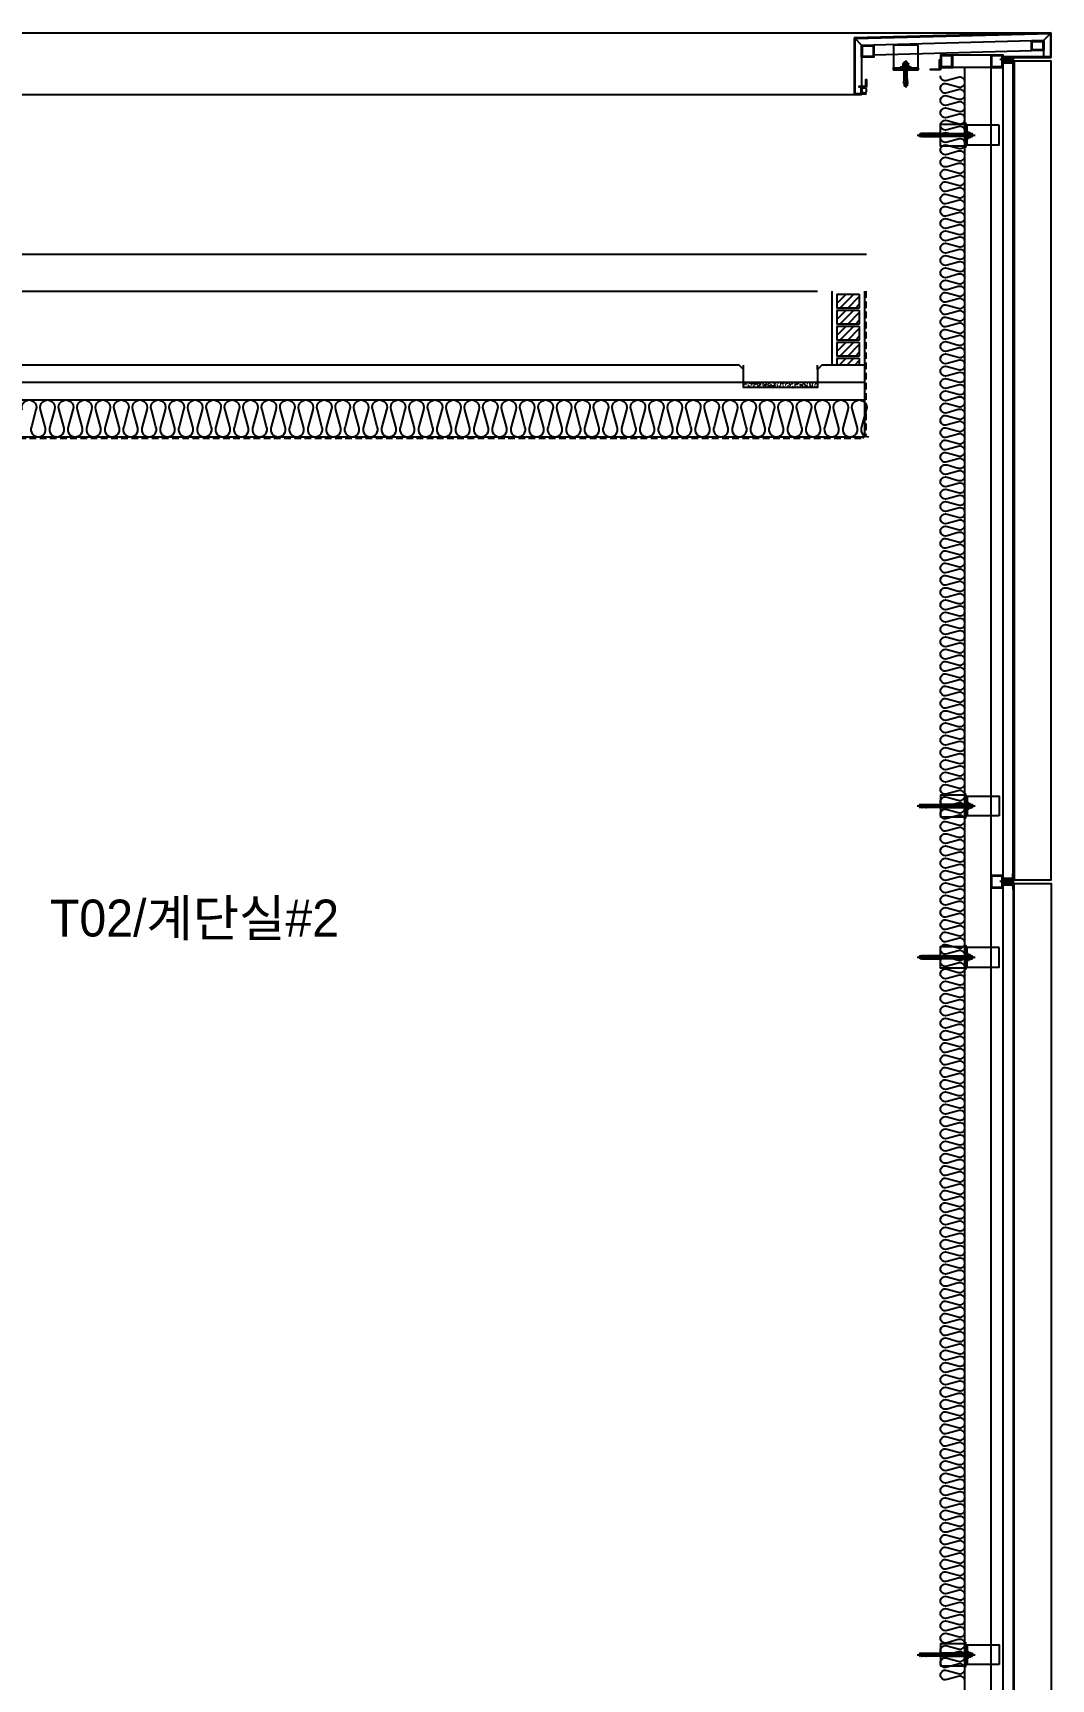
# Model space of a CAD drawing. Header units: millimetres. Extents: x -75040 to 92617, y -36837 to 48530.
# Drawn here: x 83711 to 87850, y 40458 to 47150 of the extents above; entities that cross this region are included whole.
import ezdxf
from ezdxf.enums import TextEntityAlignment as Align

# ---------------------------------------------------------------- set-up
doc = ezdxf.new("R2010")
doc.units = ezdxf.units.MM
doc.header["$LTSCALE"] = 60
doc.linetypes.add('HID', pattern=[2.3, 1.5, -0.8])
for name, color, linetype in [('0-Sheet', 7, 'Continuous'), ('A-ELE-9', 9, 'Continuous'), ('A-ELE8', 8, 'Continuous'), ('A-ETC-8', 8, 'Continuous'), ('A-FIN', 6, 'Continuous'), ('A-FIN-8', 8, 'Continuous'), ('A-FIN-9', 7, 'Continuous'), ('A-hat', 8, 'Continuous'), ('A-HAT-9', 9, 'Continuous'), ('A-HAT-MATL', 8, 'Continuous'), ('A-HAT-WIREMESH', 9, 'g_mesh'), ('A-WALL', 3, 'Continuous'), ('A-WP', 1, 'HID')]:
    doc.layers.add(name, color=color, linetype=linetype)
doc.layers.add('NOPLOT', color=191, linetype='Continuous', plot=False)
doc.layers.add('NOPLOT-TEXT', color=11, linetype='Continuous', plot=False)
doc.styles.add('Gdim', font='')
doc.styles.add('Gtx', font='')
doc.styles.get('Gdim').set_extended_font_data('Dotum')
doc.styles.get('Gtx').set_extended_font_data('Dotum')
doc.linetypes.add('g_mesh', pattern='A,10,-0.8,["X",Gdim,S=0.6,R=0,X=-0.15,Y=-0.3],-0.8', length=11.6)

# ---------------------------------------------------------------- blocks, each defined once
blk = doc.blocks.new('A$C632c858f')
at = {"layer": 'A-ETC-8'}
blk.add_arc((-2.8, 0), 24, 341.82483, 18.17517, dxfattribs=at)
blk.add_ellipse((34, 0), major_axis=(7.59, 0), ratio=0.987937, dxfattribs=at)
at = {"layer": 'NOPLOT'}
blk.add_line((0, 0), (58.4, 0), dxfattribs=at)
for points in [[(0, 7.5), (41, 7.5)], [(0, -7.5), (41, -7.5)]]:
    blk.add_lwpolyline(points, dxfattribs=at)
blk = doc.blocks.new('A$Cae507117')
at = {"layer": 'A-ETC-8'}
for points in [[(-50, 0), (-50, -50), (0, -50), (0, 0)], [(-46.8, -3.2), (-46.8, -46.8), (-3.2, -46.8), (-3.2, -3.2)]]:
    blk.add_lwpolyline(points, close=True, dxfattribs=at)
blk = doc.blocks.new('M12-STUD ANCHOR')
at = {"layer": 'A-ETC-8'}
for p, q in [((17.8, 33.7), (17.8, 40.7)), ((28.2, 30.2), (18, 31.2)), ((18, 28.2), (18, 31.2)), ((18, 31.2), (29.2, 31.2)), ((28.2, 27.2), (18, 28.2)), ((28.7, 42.2), (19.2, 42.2)), ((28.7, 32.2), (19.2, 32.2)), ((22.7, 48), (23.9, 49.2)), ((34.7, 48), (22.7, 48)), ((22.7, -20.8), (22.7, 48)), ((23.3, 33.7), (23.3, 40.7)), ((33.5, 49.2), (23.9, 49.2)), ((23.9, -20.8), (23.9, 49.2)), ((28.2, 27.2), (28.2, 30.2)), ((39.5, 28.2), (28.2, 28.2)), ((28.7, 54.2), (28.7, -55.8)), ((28.7, 42.2), (38.2, 42.2)), ((28.7, 32.2), (38.2, 32.2)), ((29.2, 29.2), (29.2, 32.2)), ((39.5, 31.2), (29.2, 32.2)), ((39.5, 28.2), (29.2, 29.2)), ((33.5, 49.2), (34.7, 48)), ((33.5, -20.8), (33.5, 49.2)), ((34.2, 33.7), (34.2, 40.7)), ((34.7, -20.8), (34.7, 48)), ((39.5, 28.2), (39.5, 31.2)), ((39.7, 33.7), (39.7, 40.7)), ((20.5, -38.8), (21.7, -20.8)), ((28.7, -38.8), (20.5, -38.8)), ((21.7, -20.8), (24.3, -20.8)), ((22.7, -18.4), (34.7, -18.4)), ((22.7, -38.8), (22.7, -48.4)), ((22.7, -41.2), (34.7, -41.2)), ((22.7, -42.4), (34.7, -42.4)), ((22.7, -48.4), (28.7, -48.4)), ((28.7, -50.8), (22.7, -48.4)), ((28.7, -20.8), (24.8, -20.8)), ((25.8, -32.3), (32, -26.1)), ((26.2, -32.6), (32.3, -26.5)), ((31.1, -35.9), (27.5, -35.9)), ((31.1, -36.4), (27.5, -36.4)), ((35.7, -20.8), (28.7, -20.8)), ((31.1, -38.8), (28.7, -38.8)), ((28.7, -50.8), (34.7, -48.4)), ((34.7, -48.4), (28.7, -48.4)), ((32.3, -38.8), (36.9, -38.8)), ((34.7, -38.8), (34.7, -48.4)), ((36.9, -38.8), (35.7, -20.8))]:
    blk.add_line(p, q, dxfattribs=at)
for centre, radius, start, end in [((19.2, 40.7), 1.47, 90, 180), ((19.2, 33.7), 1.47, 180, 270), ((21.8, 40.7), 1.47, 360, 90), ((21.8, 33.7), 1.47, 270, 360), ((24.7, 40.7), 1.47, 90, 180), ((24.7, 33.7), 1.47, 180, 270), ((32.8, 40.7), 1.47, 360, 90), ((32.8, 33.7), 1.47, 270, 360), ((35.7, 40.7), 1.47, 90, 180), ((35.7, 33.7), 1.47, 180, 270), ((38.2, 40.7), 1.47, 360, 90), ((38.2, 33.7), 1.47, 270, 360), ((27.7, -21.9), 3.6, 161.96222, 315), ((27.7, -21.9), 3.12, 159.06665, 315), ((27.5, -34), 2.4, 135, 270), ((27.5, -34), 1.92, 135, 270), ((31.1, -25.3), 1.68, 315, 135), ((31.1, -25.3), 1.2, 315, 135), ((31.1, -37.6), 1.68, 314.41531, 90), ((31.1, -37.6), 1.2, 270, 90)]:
    blk.add_arc(centre, radius, start, end, dxfattribs=at)
blk = doc.blocks.new('너트 M12')
for p, q in [((-9, 0), (9, 0)), ((-9.5, -9), (-9.5, -0.5)), ((9, -9.5), (-9, -9.5)), ((0, -8.3), (0, -1.2)), ((9.5, -0.5), (9.5, -9))]:
    blk.add_line(p, q)
for centre, start, end in [((-9, -0.5), 90, 180), ((-9, -9), 180, 270), ((9, -0.5), 0, 90), ((9, -9), 270, 0)]:
    blk.add_arc(centre, 0.5, start, end)
at = {"extrusion": (0, 0, -1)}
for centre, major_axis, ratio, start_param, end_param in [((-4.8, -0.9), (-4.75, 0.31), 0.185359, -0.024388, 3.141593), ((4.8, -0.9), (4.75, 0.31), 0.185108, 3.141593, 6.30754), ((-4.8, -8.6), (4.75, 0.31), 0.187111, 0, 3.166211), ((4.8, -8.6), (-4.75, 0.31), 0.185991, 3.117121, 6.283185)]:
    blk.add_ellipse(centre, major_axis=major_axis, ratio=ratio, start_param=start_param, end_param=end_param, dxfattribs=at)
blk = doc.blocks.new('A$C72d8c3b6')
at = {"layer": 'A-ETC-8'}
for p, q in [((94, 0), (-141, 0)), ((-131, 4.5), (-129.5, 6)), ((-121, 4.5), (-131, 4.5)), ((-131, -4.5), (-131, 4.5)), ((-121, 6), (-129.5, 6)), ((-129.5, -6), (-129.5, 6)), ((0, 6), (-109.5, 6)), ((0, 6), (54, 6)), ((54, -6), (54, 6)), ((54, 6), (57, 6)), ((57, -6), (57, 6)), ((71, 4.5), (57, 4.5)), ((57.6, 6.2), (57.6, -6.2)), ((60.6, 6.2), (57.6, 6.2)), ((60.6, 6.2), (75.6, 6.2)), ((61.6, -2), (61.6, 2)), ((65.6, 1.5), (65.6, 2)), ((66.1, 1), (72.7, 1)), ((71, 4.5), (82, 6)), ((76.1, 2.7), (74.3, 1.5)), ((76.6, 5.2), (76.6, 3.5)), ((82, 6), (82.5, 6)), ((84, 4.5), (84, -4.5)), ((-120.8, -4.5), (-131, -4.5)), ((-131, -4.5), (-129.5, -6)), ((-121, -6), (-129.5, -6)), ((-109.5, -6), (0, -6)), ((54, -6), (0, -6)), ((57, -6), (54, -6)), ((71, -4.5), (57, -4.5)), ((60.6, -6.2), (57.6, -6.2)), ((75.6, -6.2), (60.6, -6.2)), ((65.6, -2), (65.6, -1.5)), ((66.1, -1), (72.7, -1)), ((82, -6), (71, -4.5)), ((76.1, -2.7), (74.3, -1.5)), ((76.6, -3.5), (76.6, -5.2)), ((82.5, -6), (82, -6))]:
    blk.add_line(p, q, dxfattribs=at)
for points in [[(-238.5, 40), (-103.5, 40), (-103.5, -40), (-238.5, -40)], [(-109.5, 15), (-109.5, -15), (-111.5, -15), (-111.5, 15)], [(-103.5, -40), (-109.5, -40), (-109.5, 40), (-103.5, 40)], [(-100, 44.5), (-100, -44.5), (0, -44.5), (0, 44.5)]]:
    blk.add_lwpolyline(points, close=True, dxfattribs=at)
blk.add_lwpolyline([(-103.5, 47.5), (-103.5, -47.5, 0.414214), (-102.5, -48.5), (-100, -48.5), (-100, 48.5), (-102.5, 48.5, 0.414214)], format="xyb", close=True, dxfattribs=at)
for centre, radius, start, end in [((63.6, 2), 2, 90, 180), ((63.6, 2), 2, 0, 90), ((66.1, 1.5), 0.5, 180, 270), ((72.7, 4), 3, 270, 303.69007), ((75.6, 5.2), 1, 0, 90), ((75.6, 3.5), 1, 303.69007, 0), ((82.5, 4.5), 1.5, 0, 90), ((63.6, -2), 2, 180, 270), ((63.6, -2), 2, 270, 0), ((66.1, -1.5), 0.5, 90, 180), ((72.7, -4), 3, 56.30993, 90), ((75.6, -5.2), 1, 270, 0), ((75.6, -3.5), 1, 0, 56.30993), ((82.5, -4.5), 1.5, 270, 0)]:
    blk.add_arc(centre, radius, start, end, dxfattribs=at)
at = {"layer": 'A-ETC-8', "rotation": 270}
blk.add_blockref('너트 M12', (-111.5, 0), dxfattribs=at)
blk = doc.blocks.new('A$Cab6a45e4')
at = {"layer": 'A-HAT-9'}
h = blk.add_hatch(dxfattribs=at)
h.set_pattern_fill('AR-SAND', color=256, scale=0.3)
h.set_pattern_definition([(37.5, (-113396.389, 321984.363), (-0.4800094, 14.6823971), [0, -11.5824, 0, -12.954, 0, -12.3825]), (7.5, (-113396.389, 321984.363), (13.4856985, 21.504753), [0, -6.2484, 0, -10.4394, 0, -4.0005]), (327.5, (-113405.761, 321984.363), (23.7297711, 0.04311554), [0, -3.81, 0, -13.716, 0, -17.907]), (317.5, (-113405.761, 321984.363), (22.9066936, 6.6878797), [0, -1.905, 0, -8.9916, 0, -10.287])])
h.paths.add_polyline_path([(0, 45), (300, 45), (300, 25), (0, 25)])
at = {"layer": 'A-FIN'}
for points in [[(-18, 116), (0, 98), (0, 25), (300, 25), (300, 98), (318, 116)], [(0, 45), (300, 45)]]:
    blk.add_lwpolyline(points, dxfattribs=at)
at = {"layer": 'NOPLOT'}
for p, q in [((0, 98), (0, 116)), ((300, 98), (300, 116))]:
    blk.add_line(p, q, dxfattribs=at)

msp = doc.modelspace()

# ---------------------------------------------------------------- hatches: boundary and pattern name
at = {"layer": 'A-hat', "lineweight": -3}
h = msp.add_hatch(dxfattribs=at)
h.set_pattern_fill('ANSI31', color=256, scale=7, style=0)
h.set_pattern_definition([(45, (3281.193, 48410.12), (-15.715448, 15.715448), [])])
h.paths.add_polyline_path([(86980, 46088.5), (87070, 46088.5), (87070, 46031.5), (86980, 46031.5)])
h = msp.add_hatch(dxfattribs=at)
h.set_pattern_fill('ANSI31', color=256, scale=7, style=0)
h.set_pattern_definition([(45, (3281.193, 48345.12), (-15.715448, 15.715448), [])])
h.paths.add_polyline_path([(86980, 46023.5), (87070, 46023.5), (87070, 45966.5), (86980, 45966.5)])
h = msp.add_hatch(dxfattribs=at)
h.set_pattern_fill('ANSI31', color=256, scale=7, style=0)
h.set_pattern_definition([(45, (3281.193, 48280.12), (-15.715448, 15.715448), [])])
h.paths.add_polyline_path([(86980, 45958.5), (87070, 45958.5), (87070, 45901.5), (86980, 45901.5)])
h = msp.add_hatch(dxfattribs=at)
h.set_pattern_fill('ANSI31', color=256, scale=7, style=0)
h.set_pattern_definition([(45, (3281.193, 48215.12), (-15.715448, 15.715448), [])])
h.paths.add_polyline_path([(86980, 45893.5), (87070, 45893.5), (87070, 45836.5), (86980, 45836.5)])
h = msp.add_hatch(dxfattribs=at)
h.set_pattern_fill('ANSI31', color=256, scale=7, style=0)
h.set_pattern_definition([(45, (3281.193, 48150.12), (-15.715448, 15.715448), [])])
h.paths.add_polyline_path([(86980, 45828.5), (87070, 45828.5), (87070, 45800), (86980, 45800)])

# ---------------------------------------------------------------- linework, layer by layer
at = {"layer": '0-Sheet'}
for p, q in [((87050, 47130), (87050, 46900, 0)), ((87053, 46903, 0), (87053, 47127.1)), ((87077, 46930, 0), (87077, 46903, 0)), ((87092, 46930, 0), (87080, 46930, 0)), ((87080, 46900, 0), (87080, 46927, 0)), ((87080, 46927, 0), (87092, 46927, 0)), ((87092, 46927, 0), (87092, 46930, 0)), ((87050, 46900, 0), (87080, 46900, 0)), ((87077, 46903, 0), (87053, 46903, 0))]:
    msp.add_line(p, q, dxfattribs=at)
at = {"layer": 'A-ELE-9'}
for points in [[(87700, 43707.5), (87850, 43707.5), (87850, 47034.7), (87700, 47034.7)], [(87700, 43692.5), (87850, 43692.5), (87850, 40257.5), (87700, 40257.5)]]:
    msp.add_lwpolyline(points, dxfattribs=at)
at = {"layer": 'A-ELE8'}
for p, q in [((80520, 47150, 0), (87849.9, 47150, 0)), ((81000, 46900, 0), (87050, 46900, 0)), ((80950, 46250, 0), (87100, 46250, 0)), ((81150, 46100, 0), (86900, 46100))]:
    msp.add_line(p, q, dxfattribs=at)
at = {"layer": 'A-ETC-8'}
for p, q in [((87080, 47100.9), (87053, 47127)), ((87080, 47100.9), (87820, 47120)), ((87820, 47120), (87847, 47147)), ((87820, 47053), (87820, 47120)), ((87080, 47100.9), (87080, 46930, 0)), ((87130, 47061.3), (87770, 47078.1)), ((87605, 47059.7), (87450, 47059.7)), ((87605, 47009.7), (87450, 47009.7)), ((87605, 47009.7), (87605, 680)), ((87655, 680), (87655, 47009.7))]:
    msp.add_line(p, q, dxfattribs=at)
for points in [[(87820, 47118.1), (87820, 47078.1), (87770, 47078.1), (87770, 47118.1)], [(87816.8, 47114.9), (87816.8, 47081.3), (87773.2, 47081.3), (87773.2, 47114.9)], [(87309.2, 47100), (87209.2, 47100), (87209.2, 47000), (87309.2, 47000)], [(87309.2, 47008), (87309.2, 47000), (87209.2, 47000), (87209.2, 47008)], [(87279.2, 47008), (87239.2, 47008), (87239.2, 47012), (87279.2, 47012)], [(87400, 47000), (87360, 47000), (87360, 47003), (87397, 47003), (87397, 47040), (87400, 47040)], [(87100, 46930), (87070, 46930), (87070, 46933), (87097, 46933), (87097, 46960), (87100, 46960)]]:
    msp.add_lwpolyline(points, close=True, dxfattribs=at)
msp.add_lwpolyline([(87692, 47030.7), (87657, 47030.7), (87657, 47041.7), (87655, 47041.7), (87655, 47028.7), (87690.4, 47028.7, 0.226541), (87694, 47025), (87694, 47010.3), (87696, 47010.3), (87696, 47026.7, -0.414214)], format="xyb", close=True, dxfattribs=at)
at = {"layer": 'A-ETC-8', "elevation": 0}
for points in [[(87692, 43711.5), (87657, 43711.5), (87657, 43700.5), (87655, 43700.5), (87655, 43713.5), (87690.3, 43713.5, -0.226541), (87694, 43717.2), (87694, 43731.9), (87696, 43731.9), (87696, 43715.5, 0.414214)], [(87692, 43688.5), (87657, 43688.5), (87657, 43699.5), (87655, 43699.5), (87655, 43686.5), (87690.3, 43686.5, 0.226541), (87694, 43682.8), (87694, 43668.1), (87696, 43668.1), (87696, 43684.5, -0.414214)]]:
    msp.add_lwpolyline(points, format="xyb", close=True, dxfattribs=at)
at = {"layer": 'A-ETC-8'}
msp.add_arc((87090, 46836.3, 0), 64.5, 81.08429, 98.91571, dxfattribs=at)
at = {"layer": 'A-ETC-8', "extrusion": (0, 0, -1)}
msp.add_ellipse((87090, 46916.5, 0), major_axis=(0, 10), ratio=0.999542, dxfattribs=at)
at = {"layer": 'A-FIN'}
for p, q in [((86960, 45800), (86960, 46100)), ((86582, 45800), (81468, 45800)), ((87092, 45800), (86918, 45800))]:
    msp.add_line(p, q, dxfattribs=at)
for points in [[(87659, 47030.7), (87659, 47034.7), (87700, 47034.7), (87700, 43707.5), (87659, 43707.5), (87659, 43711.5), (87696, 43711.5), (87696, 47030.7), (87659, 47030.7)], [(87659, 40261.5), (87659, 40257.5), (87700, 40257.5), (87700, 43692.5), (87659, 43692.5), (87659, 43688.5), (87696, 43688.5), (87696, 40261.5), (87659, 40261.5)]]:
    msp.add_lwpolyline(points, close=True, dxfattribs=at)
at = {"layer": 'A-FIN-8'}
for p, q in [((87092, 46100, 0), (87092, 45518.2, 0)), ((80958, 45658), (87092, 45658)), ((80968.2, 45508), (87081.8, 45508)), ((80968.2, 45508), (87081.8, 45508)), ((87081.8, 45508, 0), (87092, 45518.2, 0))]:
    msp.add_line(p, q, dxfattribs=at)
at = {"layer": 'A-FIN-9'}
for p, q in [((87850, 47150), (87050, 47130)), ((87053, 47127), (87847, 47147)), ((87847, 47147), (87847, 47053)), ((87850, 47050), (87850, 47150)), ((87847, 47053), (87655, 47052.7)), ((87655, 47052.7), (87655, 47042.7)), ((87655, 47042.7), (87658, 47042.7)), ((87658, 47049.7), (87850, 47050)), ((87658, 47042.7), (87658, 47049.7))]:
    msp.add_line(p, q, dxfattribs=at)
at = {"layer": 'A-HAT-MATL'}
msp.add_line((87500, -150), (87500, 47009.7), dxfattribs=at)
msp.add_lwpolyline([(87500, 40450, 0.524856), (87472.9, 40468.7), (87427.1, 40456.3, -1.449198), (87427.1, 40493.7), (87472.9, 40481.3, 0.524856), (87500, 40500, 0.524856), (87472.9, 40518.7), (87427.1, 40506.3, -1.449198), (87427.1, 40543.7), (87472.9, 40531.3, 0.524856), (87500, 40550, 0.524856), (87472.9, 40568.7), (87427.1, 40556.3, -1.449198), (87427.1, 40593.7), (87472.9, 40581.3, 0.524856), (87500, 40600, 0.524856), (87472.9, 40618.7), (87427.1, 40606.3, -1.449198), (87427.1, 40643.7), (87472.9, 40631.3, 0.524856), (87500, 40650, 0.524856), (87472.9, 40668.7), (87427.1, 40656.3, -1.449198), (87427.1, 40693.7), (87472.9, 40681.3, 0.524856), (87500, 40700, 0.524856), (87472.9, 40718.7), (87427.1, 40706.3, -1.449198), (87427.1, 40743.7), (87472.9, 40731.3, 0.524856), (87500, 40750, 0.524856), (87472.9, 40768.7), (87427.1, 40756.3, -1.449198), (87427.1, 40793.7), (87472.9, 40781.3, 0.524856), (87500, 40800, 0.524856), (87472.9, 40818.7), (87427.1, 40806.3, -1.449198), (87427.1, 40843.7), (87472.9, 40831.3, 0.524856), (87500, 40850, 0.524856), (87472.9, 40868.7), (87427.1, 40856.3, -1.449198), (87427.1, 40893.7), (87472.9, 40881.3, 0.524856), (87500, 40900, 0.524856), (87472.9, 40918.7), (87427.1, 40906.3, -1.449198), (87427.1, 40943.7), (87472.9, 40931.3, 0.524856), (87500, 40950, 0.524856), (87472.9, 40968.7), (87427.1, 40956.3, -1.449198), (87427.1, 40993.7), (87472.9, 40981.3, 0.524856), (87500, 41000, 0.524856), (87472.9, 41018.7), (87427.1, 41006.3, -1.449198), (87427.1, 41043.7), (87472.9, 41031.3, 0.524856), (87500, 41050, 0.524856), (87472.9, 41068.7), (87427.1, 41056.3, -1.449198), (87427.1, 41093.7), (87472.9, 41081.3, 0.524856), (87500, 41100, 0.524856), (87472.9, 41118.7), (87427.1, 41106.3, -1.449198), (87427.1, 41143.7), (87472.9, 41131.3, 0.524856), (87500, 41150, 0.524856), (87472.9, 41168.7), (87427.1, 41156.3, -0.524933), (87400, 41175, -0.524933), (87427.1, 41193.7), (87472.9, 41181.3, 0.524856), (87500, 41200, 0.524856), (87472.9, 41218.7), (87427.1, 41206.3, -1.449198), (87427.1, 41243.7), (87472.9, 41231.3, 0.524856), (87500, 41250, 0.524856), (87472.9, 41268.7), (87427.1, 41256.3, -1.449198), (87427.1, 41293.7), (87472.9, 41281.3, 0.524856), (87500, 41300, 0.524856), (87472.9, 41318.7), (87427.1, 41306.3, -1.449198), (87427.1, 41343.7), (87472.9, 41331.3, 0.524856), (87500, 41350, 0.524856), (87472.9, 41368.7), (87427.1, 41356.3, -1.449198), (87427.1, 41393.7), (87472.9, 41381.3, 0.524856), (87500, 41400, 0.524856), (87472.9, 41418.7), (87427.1, 41406.3, -1.449198), (87427.1, 41443.7), (87472.9, 41431.3, 0.524856), (87500, 41450, 0.524856), (87472.9, 41468.7), (87427.1, 41456.3, -1.449198), (87427.1, 41493.7), (87472.9, 41481.3, 0.524856), (87500, 41500, 0.524856), (87472.9, 41518.7), (87427.1, 41506.3, -1.449198), (87427.1, 41543.7), (87472.9, 41531.3, 0.524856), (87500, 41550, 0.524856), (87472.9, 41568.7), (87427.1, 41556.3, -1.449198), (87427.1, 41593.7), (87472.9, 41581.3, 0.524856), (87500, 41600, 0.524856), (87472.9, 41618.7), (87427.1, 41606.3, -1.449198), (87427.1, 41643.7), (87472.9, 41631.3, 0.524856), (87500, 41650, 0.524856), (87472.9, 41668.7), (87427.1, 41656.3, -1.449198), (87427.1, 41693.7), (87472.9, 41681.3, 0.524856), (87500, 41700, 0.524856), (87472.9, 41718.7), (87427.1, 41706.3, -1.449198), (87427.1, 41743.7), (87472.9, 41731.3, 0.524856), (87500, 41750, 0.524856), (87472.9, 41768.7), (87427.1, 41756.3, -1.449198), (87427.1, 41793.7), (87472.9, 41781.3, 0.524856), (87500, 41800, 0.524856), (87472.9, 41818.7), (87427.1, 41806.3, -1.449198), (87427.1, 41843.7), (87472.9, 41831.3, 0.524856), (87500, 41850, 0.524856), (87472.9, 41868.7), (87427.1, 41856.3, -1.449198), (87427.1, 41893.7), (87472.9, 41881.3, 0.524856), (87500, 41900, 0.524856), (87472.9, 41918.7), (87427.1, 41906.3, -1.449198), (87427.1, 41943.7), (87472.9, 41931.3, 0.524856), (87500, 41950, 0.524856), (87472.9, 41968.7), (87427.1, 41956.3, -1.449198), (87427.1, 41993.7), (87472.9, 41981.3, 0.524856), (87500, 42000, 0.524856), (87472.9, 42018.7), (87427.1, 42006.3, -1.449198), (87427.1, 42043.7), (87472.9, 42031.3, 0.524856), (87500, 42050, 0.524856), (87472.9, 42068.7), (87427.1, 42056.3, -1.449198), (87427.1, 42093.7), (87472.9, 42081.3, 0.524856), (87500, 42100, 0.524856), (87472.9, 42118.7), (87427.1, 42106.3, -1.449198), (87427.1, 42143.7), (87472.9, 42131.3, 0.524856), (87500, 42150, 0.524856), (87472.9, 42168.7), (87427.1, 42156.3, -1.449198), (87427.1, 42193.7), (87472.9, 42181.3, 0.524856), (87500, 42200, 0.524856), (87472.9, 42218.7), (87427.1, 42206.3, -1.449198), (87427.1, 42243.7), (87472.9, 42231.3, 0.524856), (87500, 42250, 0.524856), (87472.9, 42268.7), (87427.1, 42256.3, -1.449198), (87427.1, 42293.7), (87472.9, 42281.3, 0.524856), (87500, 42300, 0.524856), (87472.9, 42318.7), (87427.1, 42306.3, -1.449198), (87427.1, 42343.7), (87472.9, 42331.3, 0.524856), (87500, 42350, 0.524856), (87472.9, 42368.7), (87427.1, 42356.3, -1.449198), (87427.1, 42393.7), (87472.9, 42381.3, 0.524856), (87500, 42400, 0.524856), (87472.9, 42418.7), (87427.1, 42406.3, -1.449198), (87427.1, 42443.7), (87472.9, 42431.3, 0.524856), (87500, 42450, 0.524856), (87472.9, 42468.7), (87427.1, 42456.3, -1.449198), (87427.1, 42493.7), (87472.9, 42481.3, 0.524856), (87500, 42500, 0.524856), (87472.9, 42518.7), (87427.1, 42506.3, -1.449198), (87427.1, 42543.7), (87472.9, 42531.3, 0.524856), (87500, 42550, 0.524856), (87472.9, 42568.7), (87427.1, 42556.3, -1.449198), (87427.1, 42593.7), (87472.9, 42581.3, 0.524856), (87500, 42600, 0.524856), (87472.9, 42618.7), (87427.1, 42606.3, -1.449198), (87427.1, 42643.7), (87472.9, 42631.3, 0.524856), (87500, 42650, 0.524856), (87472.9, 42668.7), (87427.1, 42656.3, -1.449198), (87427.1, 42693.7), (87472.9, 42681.3, 0.524856), (87500, 42700, 0.524856), (87472.9, 42718.7), (87427.1, 42706.3, -1.449198), (87427.1, 42743.7), (87472.9, 42731.3, 0.524856), (87500, 42750, 0.524856), (87472.9, 42768.7), (87427.1, 42756.3, -1.449198), (87427.1, 42793.7), (87472.9, 42781.3, 0.524856), (87500, 42800, 0.524856), (87472.9, 42818.7), (87427.1, 42806.3, -1.449198), (87427.1, 42843.7), (87472.9, 42831.3, 0.524856), (87500, 42850, 0.524856), (87472.9, 42868.7), (87427.1, 42856.3, -1.449198), (87427.1, 42893.7), (87472.9, 42881.3, 0.524856), (87500, 42900, 0.524856), (87472.9, 42918.7), (87427.1, 42906.3, -1.449198), (87427.1, 42943.7), (87472.9, 42931.3, 0.524856), (87500, 42950, 0.524856), (87472.9, 42968.7), (87427.1, 42956.3, -1.449198), (87427.1, 42993.7), (87472.9, 42981.3, 0.524856), (87500, 43000, 0.524856), (87472.9, 43018.7), (87427.1, 43006.3, -1.449198), (87427.1, 43043.7), (87472.9, 43031.3, 0.524856), (87500, 43050, 0.524856), (87472.9, 43068.7), (87427.1, 43056.3, -1.449198), (87427.1, 43093.7), (87472.9, 43081.3, 0.524856), (87500, 43100, 0.524856), (87472.9, 43118.7), (87427.1, 43106.3, -1.449198), (87427.1, 43143.7), (87472.9, 43131.3, 0.524856), (87500, 43150, 0.524856), (87472.9, 43168.7), (87427.1, 43156.3, -1.449198), (87427.1, 43193.7), (87472.9, 43181.3, 0.524856), (87500, 43200, 0.524856), (87472.9, 43218.7), (87427.1, 43206.3, -1.449198), (87427.1, 43243.7), (87472.9, 43231.3, 0.524856), (87500, 43250, 0.524856), (87472.9, 43268.7), (87427.1, 43256.3, -1.449198), (87427.1, 43293.7), (87472.9, 43281.3, 0.524856), (87500, 43300, 0.524856), (87472.9, 43318.7), (87427.1, 43306.3, -1.449198), (87427.1, 43343.7), (87472.9, 43331.3, 0.524856), (87500, 43350, 0.524856), (87472.9, 43368.7), (87427.1, 43356.3, -1.449198), (87427.1, 43393.7), (87472.9, 43381.3, 0.524856), (87500, 43400, 0.524856), (87472.9, 43418.7), (87427.1, 43406.3, -1.449198), (87427.1, 43443.7), (87472.9, 43431.3, 0.524856), (87500, 43450, 0.524856), (87472.9, 43468.7), (87427.1, 43456.3, -1.449198), (87427.1, 43493.7), (87472.9, 43481.3, 0.524856), (87500, 43500, 0.524856), (87472.9, 43518.7), (87427.1, 43506.3, -1.449198), (87427.1, 43543.7), (87472.9, 43531.3, 0.524856), (87500, 43550, 0.524856), (87472.9, 43568.7), (87427.1, 43556.3, -1.449198), (87427.1, 43593.7), (87472.9, 43581.3, 0.524856), (87500, 43600, 0.524856), (87472.9, 43618.7), (87427.1, 43606.3, -1.449198), (87427.1, 43643.7), (87472.9, 43631.3, 0.524856), (87500, 43650, 0.524856), (87472.9, 43668.7), (87427.1, 43656.3, -1.449198), (87427.1, 43693.7), (87472.9, 43681.3, 0.524856), (87500, 43700, 0.524856), (87472.9, 43718.7), (87427.1, 43706.3, -1.449198), (87427.1, 43743.7), (87472.9, 43731.3, 0.524856), (87500, 43750, 0.524856), (87472.9, 43768.7), (87427.1, 43756.3, -1.449198), (87427.1, 43793.7), (87472.9, 43781.3, 0.524856), (87500, 43800, 0.524856), (87472.9, 43818.7), (87427.1, 43806.3, -1.449198), (87427.1, 43843.7), (87472.9, 43831.3, 0.524856), (87500, 43850, 0.524856), (87472.9, 43868.7), (87427.1, 43856.3, -1.449198), (87427.1, 43893.7), (87472.9, 43881.3, 0.524856), (87500, 43900, 0.524856), (87472.9, 43918.7), (87427.1, 43906.3, -1.449198), (87427.1, 43943.7), (87472.9, 43931.3, 0.524856), (87500, 43950, 0.524856), (87472.9, 43968.7), (87427.1, 43956.3, -1.449198), (87427.1, 43993.7), (87472.9, 43981.3, 0.524856), (87500, 44000, 0.524856), (87472.9, 44018.7), (87427.1, 44006.3, -1.449198), (87427.1, 44043.7), (87472.9, 44031.3, 0.524856), (87500, 44050, 0.524856), (87472.9, 44068.7), (87427.1, 44056.3, -1.449198), (87427.1, 44093.7), (87472.9, 44081.3, 0.524856), (87500, 44100, 0.524856), (87472.9, 44118.7), (87427.1, 44106.3, -1.449198), (87427.1, 44143.7), (87472.9, 44131.3, 0.524856), (87500, 44150, 0.524856), (87472.9, 44168.7), (87427.1, 44156.3, -1.449198), (87427.1, 44193.7), (87472.9, 44181.3, 0.524856), (87500, 44200, 0.524856), (87472.9, 44218.7), (87427.1, 44206.3, -1.449198), (87427.1, 44243.7), (87472.9, 44231.3, 0.524856), (87500, 44250, 0.524856), (87472.9, 44268.7), (87427.1, 44256.3, -1.449198), (87427.1, 44293.7), (87472.9, 44281.3, 0.524856), (87500, 44300, 0.524856), (87472.9, 44318.7), (87427.1, 44306.3, -1.449198), (87427.1, 44343.7), (87472.9, 44331.3, 0.524856), (87500, 44350, 0.524856), (87472.9, 44368.7), (87427.1, 44356.3, -1.449198), (87427.1, 44393.7), (87472.9, 44381.3, 0.524856), (87500, 44400, 0.524856), (87472.9, 44418.7), (87427.1, 44406.3, -1.449198), (87427.1, 44443.7), (87472.9, 44431.3, 0.524856), (87500, 44450, 0.524856), (87472.9, 44468.7), (87427.1, 44456.3, -1.449198), (87427.1, 44493.7), (87472.9, 44481.3, 0.524856), (87500, 44500, 0.524856), (87472.9, 44518.7), (87427.1, 44506.3, -1.449198), (87427.1, 44543.7), (87472.9, 44531.3, 0.524856), (87500, 44550, 0.524856), (87472.9, 44568.7), (87427.1, 44556.3, -1.449198), (87427.1, 44593.7), (87472.9, 44581.3, 0.524856), (87500, 44600, 0.524856), (87472.9, 44618.7), (87427.1, 44606.3, -1.449198), (87427.1, 44643.7), (87472.9, 44631.3, 0.524856), (87500, 44650, 0.524856), (87472.9, 44668.7), (87427.1, 44656.3, -1.449198), (87427.1, 44693.7), (87472.9, 44681.3, 0.524856), (87500, 44700, 0.524856), (87472.9, 44718.7), (87427.1, 44706.3, -1.449198), (87427.1, 44743.7), (87472.9, 44731.3, 0.524856), (87500, 44750, 0.524856), (87472.9, 44768.7), (87427.1, 44756.3, -1.449198), (87427.1, 44793.7), (87472.9, 44781.3, 0.524856), (87500, 44800, 0.524856), (87472.9, 44818.7), (87427.1, 44806.3, -1.449198), (87427.1, 44843.7), (87472.9, 44831.3, 0.524856), (87500, 44850, 0.524856), (87472.9, 44868.7), (87427.1, 44856.3, -1.449198), (87427.1, 44893.7), (87472.9, 44881.3, 0.524856), (87500, 44900, 0.524856), (87472.9, 44918.7), (87427.1, 44906.3, -1.449198), (87427.1, 44943.7), (87472.9, 44931.3, 0.524856), (87500, 44950, 0.524856), (87472.9, 44968.7), (87427.1, 44956.3, -1.449198), (87427.1, 44993.7), (87472.9, 44981.3, 0.524856), (87500, 45000, 0.524856), (87472.9, 45018.7), (87427.1, 45006.3, -1.449198), (87427.1, 45043.7), (87472.9, 45031.3, 0.524856), (87500, 45050, 0.524856), (87472.9, 45068.7), (87427.1, 45056.3, -1.449198), (87427.1, 45093.7), (87472.9, 45081.3, 0.524856), (87500, 45100, 0.524856), (87472.9, 45118.7), (87427.1, 45106.3, -1.449198), (87427.1, 45143.7), (87472.9, 45131.3, 0.524856), (87500, 45150, 0.524856), (87472.9, 45168.7), (87427.1, 45156.3, -1.449198), (87427.1, 45193.7), (87472.9, 45181.3, 0.524856), (87500, 45200, 0.524856), (87472.9, 45218.7), (87427.1, 45206.3, -1.449198), (87427.1, 45243.7), (87472.9, 45231.3, 0.524856), (87500, 45250, 0.524856), (87472.9, 45268.7), (87427.1, 45256.3, -1.449198), (87427.1, 45293.7), (87472.9, 45281.3, 0.524856), (87500, 45300, 0.524856), (87472.9, 45318.7), (87427.1, 45306.3, -1.449198), (87427.1, 45343.7), (87472.9, 45331.3, 0.524856), (87500, 45350, 0.524856), (87472.9, 45368.7), (87427.1, 45356.3, -1.449198), (87427.1, 45393.7), (87472.9, 45381.3, 0.524856), (87500, 45400, 0.524856), (87472.9, 45418.7), (87427.1, 45406.3, -1.449198), (87427.1, 45443.7), (87472.9, 45431.3, 0.524856), (87500, 45450, 0.524856), (87472.9, 45468.7), (87427.1, 45456.3, -1.449198), (87427.1, 45493.7), (87472.9, 45481.3, 0.524856), (87500, 45500, 0.524856), (87472.9, 45518.7), (87427.1, 45506.3, -1.449198), (87427.1, 45543.7), (87472.9, 45531.3, 0.524856), (87500, 45550, 0.524856), (87472.9, 45568.7), (87427.1, 45556.3, -1.449198), (87427.1, 45593.7), (87472.9, 45581.3, 0.524856), (87500, 45600, 0.524856), (87472.9, 45618.7), (87427.1, 45606.3, -1.449198), (87427.1, 45643.7), (87472.9, 45631.3, 0.524856), (87500, 45650, 0.524856), (87472.9, 45668.7), (87427.1, 45656.3, -1.449198), (87427.1, 45693.7), (87472.9, 45681.3, 0.524856), (87500, 45700, 0.524856), (87472.9, 45718.7), (87427.1, 45706.3, -1.449198), (87427.1, 45743.7), (87472.9, 45731.3, 0.524856), (87500, 45750, 0.524856), (87472.9, 45768.7), (87427.1, 45756.3, -1.449198), (87427.1, 45793.7), (87472.9, 45781.3, 0.524856), (87500, 45800, 0.524856), (87472.9, 45818.7), (87427.1, 45806.3, -1.449198), (87427.1, 45843.7), (87472.9, 45831.3, 0.524856), (87500, 45850, 0.524856), (87472.9, 45868.7), (87427.1, 45856.3, -1.449198), (87427.1, 45893.7), (87472.9, 45881.3, 0.524856), (87500, 45900, 0.524856), (87472.9, 45918.7), (87427.1, 45906.3, -1.449198), (87427.1, 45943.7), (87472.9, 45931.3, 0.524856), (87500, 45950, 0.524856), (87472.9, 45968.7), (87427.1, 45956.3, -1.449198), (87427.1, 45993.7), (87472.9, 45981.3, 0.524856), (87500, 46000, 0.524856), (87472.9, 46018.7), (87427.1, 46006.3, -1.449198), (87427.1, 46043.7), (87472.9, 46031.3, 0.524856), (87500, 46050, 0.524856), (87472.9, 46068.7), (87427.1, 46056.3, -1.449198), (87427.1, 46093.7), (87472.9, 46081.3, 0.524856), (87500, 46100, 0.524856), (87472.9, 46118.7), (87427.1, 46106.3, -1.449198), (87427.1, 46143.7), (87472.9, 46131.3, 0.524856), (87500, 46150, 0.524856), (87472.9, 46168.7), (87427.1, 46156.3, -1.449198), (87427.1, 46193.7), (87472.9, 46181.3, 0.524856), (87500, 46200, 0.524856), (87472.9, 46218.7), (87427.1, 46206.3, -1.449198), (87427.1, 46243.7), (87472.9, 46231.3, 0.524856), (87500, 46250, 0.524856), (87472.9, 46268.7), (87427.1, 46256.3, -1.449198), (87427.1, 46293.7), (87472.9, 46281.3, 0.524856), (87500, 46300, 0.524856), (87472.9, 46318.7), (87427.1, 46306.3, -1.449198), (87427.1, 46343.7), (87472.9, 46331.3, 0.524856), (87500, 46350, 0.524856), (87472.9, 46368.7), (87427.1, 46356.3, -1.449198), (87427.1, 46393.7), (87472.9, 46381.3, 0.524856), (87500, 46400, 0.524856), (87472.9, 46418.7), (87427.1, 46406.3, -1.449198), (87427.1, 46443.7), (87472.9, 46431.3, 0.524856), (87500, 46450, 0.524856), (87472.9, 46468.7), (87427.1, 46456.3, -1.449198), (87427.1, 46493.7), (87472.9, 46481.3, 0.524856), (87500, 46500, 0.524856), (87472.9, 46518.7), (87427.1, 46506.3, -1.449198), (87427.1, 46543.7), (87472.9, 46531.3, 0.524856), (87500, 46550, 0.524856), (87472.9, 46568.7), (87427.1, 46556.3, -1.449198), (87427.1, 46593.7), (87472.9, 46581.3, 0.524856), (87500, 46600, 0.524856), (87472.9, 46618.7), (87427.1, 46606.3, -1.449198), (87427.1, 46643.7), (87472.9, 46631.3, 0.524856), (87500, 46650, 0.524856), (87472.9, 46668.7), (87427.1, 46656.3, -1.449198), (87427.1, 46693.7), (87472.9, 46681.3, 0.524856), (87500, 46700, 0.524856), (87472.9, 46718.7), (87427.1, 46706.3, -1.449198), (87427.1, 46743.7), (87472.9, 46731.3, 0.524856), (87500, 46750, 0.524856), (87472.9, 46768.7), (87427.1, 46756.3, -1.449198), (87427.1, 46793.7), (87472.9, 46781.3, 0.524856), (87500, 46800, 0.524856), (87472.9, 46818.7), (87427.1, 46806.3, -1.449198), (87427.1, 46843.7), (87472.9, 46831.3, 0.524856), (87500, 46850, 0.524856), (87472.9, 46868.7), (87427.1, 46856.3, -1.449198), (87427.1, 46893.7), (87472.9, 46881.3, 0.524856), (87500, 46900, 0.524856), (87472.9, 46918.7), (87427.1, 46906.3, -1.449198), (87427.1, 46943.7), (87472.9, 46931.3, 0.524856), (87500, 46950, 0.524856), (87472.9, 46968.7), (87427.1, 46956.3, -0.524933), (87400, 46975)], format="xyb", dxfattribs=at)
at = {"layer": 'A-HAT-MATL', "elevation": 0}
msp.add_lwpolyline([(83667.5, 45617.3, -1.449198), (83723.6, 45617.3), (83705, 45548.6, 0.524856), (83733, 45508, 0.524856), (83761.1, 45548.6), (83742.5, 45617.3, -1.449198), (83798.6, 45617.3), (83780, 45548.6, 0.524856), (83808, 45508, 0.524856), (83836.1, 45548.6), (83817.5, 45617.3, -1.449198), (83873.6, 45617.3), (83855, 45548.6, 0.524856), (83883, 45508, 0.524856), (83911.1, 45548.6), (83892.5, 45617.3, -1.449198), (83948.6, 45617.3), (83930, 45548.6, 0.524856), (83958, 45508, 0.524856), (83986.1, 45548.6), (83967.5, 45617.3, -1.449198), (84023.6, 45617.3), (84005, 45548.6, 0.524856), (84033, 45508, 0.524856), (84061.1, 45548.6), (84042.5, 45617.3, -1.449198), (84098.6, 45617.3), (84080, 45548.6, 0.524856), (84108, 45508, 0.524856), (84136.1, 45548.6), (84117.5, 45617.3, -1.449198), (84173.6, 45617.3), (84155, 45548.6, 0.524856), (84183, 45508, 0.524856), (84211.1, 45548.6), (84192.5, 45617.3, -1.449198), (84248.6, 45617.3), (84230, 45548.6, 0.524856), (84258, 45508, 0.524856), (84286.1, 45548.6), (84267.5, 45617.3, -1.449198), (84323.6, 45617.3), (84305, 45548.6, 0.524856), (84333, 45508, 0.524856), (84361.1, 45548.6), (84342.5, 45617.3, -1.449198), (84398.6, 45617.3), (84380, 45548.6, 0.524856), (84408, 45508, 0.524856), (84436.1, 45548.6), (84417.5, 45617.3, -1.449198), (84473.6, 45617.3), (84455, 45548.6, 0.524856), (84483, 45508, 0.524856), (84511.1, 45548.6), (84492.5, 45617.3, -1.449198), (84548.6, 45617.3), (84530, 45548.6, 0.524856), (84558, 45508, 0.524856), (84586.1, 45548.6), (84567.5, 45617.3, -1.449198), (84623.6, 45617.3), (84605, 45548.6, 0.524856), (84633, 45508, 0.524856), (84661.1, 45548.6), (84642.5, 45617.3, -1.449198), (84698.6, 45617.3), (84680, 45548.6, 0.524856), (84708, 45508, 0.524856), (84736.1, 45548.6), (84717.5, 45617.3, -1.449198), (84773.6, 45617.3), (84755, 45548.6, 0.524856), (84783, 45508, 0.524856), (84811.1, 45548.6), (84792.5, 45617.3, -1.449198), (84848.6, 45617.3), (84830, 45548.6, 0.524856), (84858, 45508, 0.524856), (84886.1, 45548.6), (84867.5, 45617.3, -1.449198), (84923.6, 45617.3), (84905, 45548.6, 0.524856), (84933, 45508, 0.524856), (84961.1, 45548.6), (84942.5, 45617.3, -1.449198), (84998.6, 45617.3), (84980, 45548.6, 0.524856), (85008, 45508, 0.524856), (85036.1, 45548.6), (85017.5, 45617.3, -1.449198), (85073.6, 45617.3), (85055, 45548.6, 0.524856), (85083, 45508, 0.524856), (85111.1, 45548.6), (85092.5, 45617.3, -1.449198), (85148.6, 45617.3), (85130, 45548.6, 0.524856), (85158, 45508, 0.524856), (85186.1, 45548.6), (85167.5, 45617.3, -1.449198), (85223.6, 45617.3), (85205, 45548.6, 0.524856), (85233, 45508, 0.524856), (85261.1, 45548.6), (85242.5, 45617.3, -1.449198), (85298.6, 45617.3), (85280, 45548.6, 0.524856), (85308, 45508, 0.524856), (85336.1, 45548.6), (85317.5, 45617.3, -1.449198), (85373.6, 45617.3), (85355, 45548.6, 0.524856), (85383, 45508, 0.524856), (85411.1, 45548.6), (85392.5, 45617.3, -1.449198), (85448.6, 45617.3), (85430, 45548.6, 0.524856), (85458, 45508, 0.524856), (85486.1, 45548.6), (85467.5, 45617.3, -1.449198), (85523.6, 45617.3), (85505, 45548.6, 0.524856), (85533, 45508, 0.524856), (85561.1, 45548.6), (85542.5, 45617.3, -1.449198), (85598.6, 45617.3), (85580, 45548.6, 0.524856), (85608, 45508, 0.524856), (85636.1, 45548.6), (85617.5, 45617.3, -1.449198), (85673.6, 45617.3), (85655, 45548.6, 0.524856), (85683, 45508, 0.524856), (85711.1, 45548.6), (85692.5, 45617.3, -1.449198), (85748.6, 45617.3), (85730, 45548.6, 0.524856), (85758, 45508, 0.524856), (85786.1, 45548.6), (85767.5, 45617.3, -1.449198), (85823.6, 45617.3), (85805, 45548.6, 0.524856), (85833, 45508, 0.524856), (85861.1, 45548.6), (85842.5, 45617.3, -1.449198), (85898.6, 45617.3), (85880, 45548.6, 0.524856), (85908, 45508, 0.524856), (85936.1, 45548.6), (85917.5, 45617.3, -1.449198), (85973.6, 45617.3), (85955, 45548.6, 0.524856), (85983, 45508, 0.524856), (86011.1, 45548.6), (85992.5, 45617.3, -1.449198), (86048.6, 45617.3), (86030, 45548.6, 0.524856), (86058, 45508, 0.524856), (86086.1, 45548.6), (86067.5, 45617.3, -1.449198), (86123.6, 45617.3), (86105, 45548.6, 0.524856), (86133, 45508, 0.524856), (86161.1, 45548.6), (86142.5, 45617.3, -1.449198), (86198.6, 45617.3), (86180, 45548.6, 0.524856), (86208, 45508, 0.524856), (86236.1, 45548.6), (86217.5, 45617.3, -1.449198), (86273.6, 45617.3), (86255, 45548.6, 0.524856), (86283, 45508, 0.524856), (86311.1, 45548.6), (86292.5, 45617.3, -1.449198), (86348.6, 45617.3), (86330, 45548.6, 0.524856), (86358, 45508, 0.524856), (86386.1, 45548.6), (86367.5, 45617.3, -1.449198), (86423.6, 45617.3), (86405, 45548.6, 0.524856), (86433, 45508, 0.524856), (86461.1, 45548.6), (86442.5, 45617.3, -1.449198), (86498.6, 45617.3), (86480, 45548.6, 0.524856), (86508, 45508, 0.524856), (86536.1, 45548.6), (86517.5, 45617.3, -1.449198), (86573.6, 45617.3), (86555, 45548.6, 0.524856), (86583, 45508, 0.524856), (86611.1, 45548.6), (86592.5, 45617.3, -1.449198), (86648.6, 45617.3), (86630, 45548.6, 0.524856), (86658, 45508, 0.524856), (86686.1, 45548.6), (86667.5, 45617.3, -1.449198), (86723.6, 45617.3), (86705, 45548.6, 0.524856), (86733, 45508, 0.524856), (86761.1, 45548.6), (86742.5, 45617.3, -1.449198), (86798.6, 45617.3), (86780, 45548.6, 0.524856), (86808, 45508, 0.524856), (86836.1, 45548.6), (86817.5, 45617.3, -1.449198), (86873.6, 45617.3), (86855, 45548.6, 0.524856), (86883, 45508, 0.524856), (86911.1, 45548.6), (86892.5, 45617.3, -1.449198), (86948.6, 45617.3), (86930, 45548.6, 0.524856), (86958, 45508, 0.524856), (86986.1, 45548.6), (86967.5, 45617.3, -1.449198), (87023.6, 45617.3), (87005, 45548.6, 0.524856), (87033, 45508, 0.524856), (87061.1, 45548.6), (87042.5, 45617.3, -1.449198), (87098.6, 45617.3), (87080, 45548.6, 0.524856), (87108, 45508)], format="xyb", dxfattribs=at)
at = {"layer": 'A-HAT-WIREMESH', "ltscale": 0.6}
for p, q in [((86600, 45729), (81450, 45729)), ((87092, 45729), (86900, 45729))]:
    msp.add_line(p, q, dxfattribs=at)
at = {"layer": 'A-WALL'}
for points in [[(87070, 46088.5), (87070, 46031.5), (86980, 46031.5), (86980, 46088.5)], [(87070, 46023.5), (87070, 45966.5), (86980, 45966.5), (86980, 46023.5)], [(87070, 45958.5), (87070, 45901.5), (86980, 45901.5), (86980, 45958.5)], [(87070, 45893.5), (87070, 45836.5), (86980, 45836.5), (86980, 45893.5)], [(87070, 45828.5), (87070, 45800), (86980, 45800), (86980, 45828.5)]]:
    msp.add_lwpolyline(points, close=True, dxfattribs=at)
at = {"layer": 'A-WP', "ltscale": 0.3}
for p, q in [((87097, 46100, 0), (87097, 45515.1, 0)), ((80965.1, 45503), (87084.9, 45503)), ((87084.9, 45503, 0), (87097, 45515.1, 0))]:
    msp.add_line(p, q, dxfattribs=at)

# ---------------------------------------------------------------- block references
at = {"layer": 'A-ETC-8', "xscale": -1}
for name, p in [('A$Cae507117', (87080, 47100.9)), ('M12-STUD ANCHOR', (87287.9, 46983.8)), ('A$C72d8c3b6', (87400, 46734.7)), ('A$C632c858f', (87700, 43700)), ('A$C72d8c3b6', (87400, 43392.5))]:
    msp.add_blockref(name, p, dxfattribs=at)
at = {"layer": 'A-ETC-8', "rotation": 180}
for name, p in [('A$Cae507117', (87400, 47009.7)), ('A$Cae507117', (87605, 47009.7)), ('A$C632c858f', (87700, 47042.2)), ('A$C72d8c3b6', (87400, 44007.5)), ('A$Cae507117', (87605, 43675)), ('A$C72d8c3b6', (87400, 40557.5))]:
    msp.add_blockref(name, p, dxfattribs=at)
at = {"layer": 'A-FIN', "xscale": -1}
msp.add_blockref('A$Cab6a45e4', (86900, 45684), dxfattribs=at)

# ---------------------------------------------------------------- texts
at = {"layer": 'NOPLOT-TEXT', "style": 'Gtx'}
msp.add_text('T02/계단실#2', height=150, dxfattribs=at).set_placement((84367.8, 43553.6), align=Align.MIDDLE)

doc.saveas('drawing.dxf')
